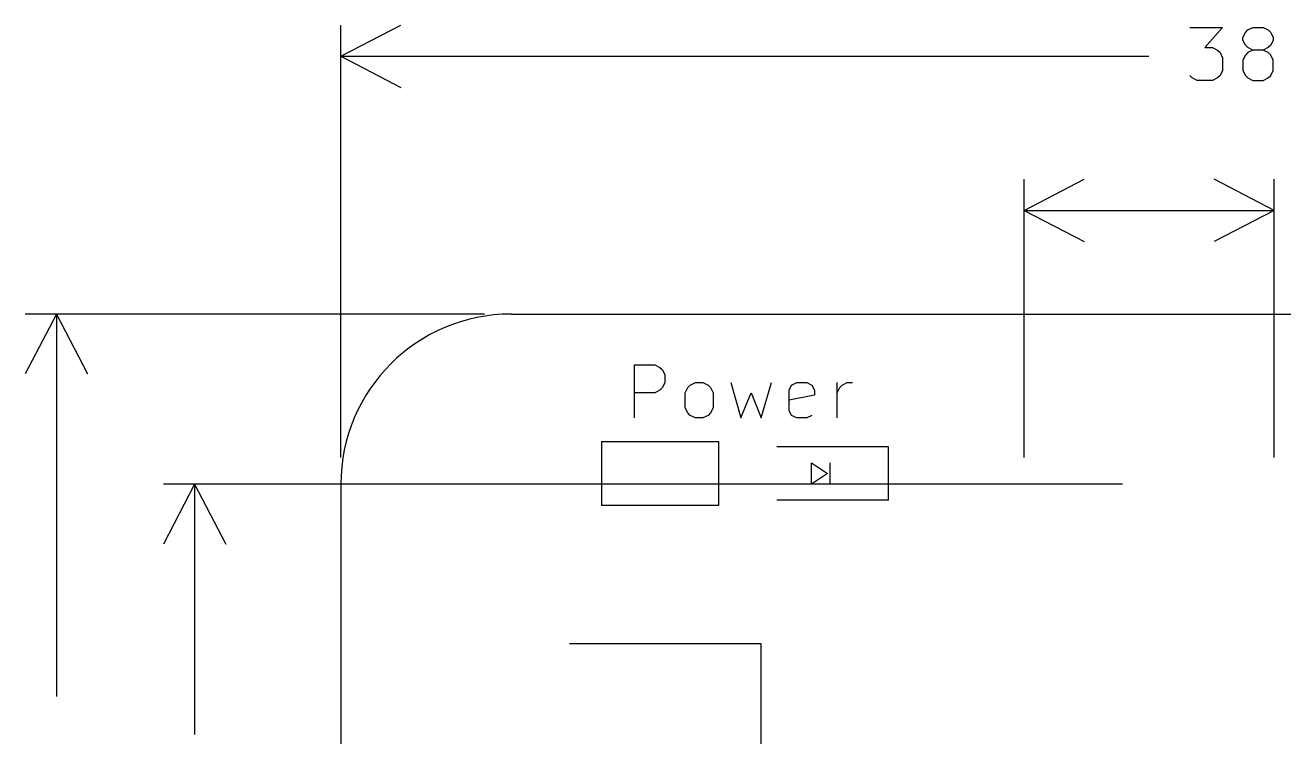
# Model space of a CAD drawing. Extents: x 104.1 to 148.4, y -92 to -61.6.
# Drawn here: x 104.06 to 127.73, y -74.95 to -61.56 of the extents above; entities that cross this region are included whole.
import ezdxf

# ---------------------------------------------------------------- set-up
doc = ezdxf.new("R2010")
doc.units = 0
doc.layers.add('BLACK', color=7, linetype='CONTINUOUS')

msp = doc.modelspace()

# ---------------------------------------------------------------- linework, layer by layer
at = {"layer": 'BLACK', "linetype": 'CONTINUOUS'}
for p, q in [((110, -62.15), (111.126504, -61.563579)), ((110, -69.7), (110, -61.56358)), ((125.961905, -61.604819), (126.580952, -61.604819)), ((126.580952, -61.604819), (126.247619, -61.985771)), ((126.961905, -61.795295), (127.009524, -61.700057)), ((127.009524, -61.700057), (127.057143, -61.652438)), ((127.057143, -61.652438), (127.152381, -61.604819)), ((127.152381, -61.604819), (127.342857, -61.604819)), ((127.342857, -61.604819), (127.438095, -61.652438)), ((127.438095, -61.652438), (127.485714, -61.700057)), ((127.485714, -61.700057), (127.533333, -61.795295)), ((126.247619, -61.985771), (126.390476, -61.985771)), ((126.390476, -61.985771), (126.485714, -62.03339)), ((126.961905, -61.842914), (126.961905, -61.795295)), ((127.009524, -61.938152), (126.961905, -61.842914)), ((127.057143, -61.985771), (127.009524, -61.938152)), ((127.152381, -62.03339), (127.057143, -61.985771)), ((127.438095, -61.985771), (127.342857, -62.03339)), ((127.485714, -61.938152), (127.438095, -61.985771)), ((127.533333, -61.842914), (127.485714, -61.938152)), ((127.533333, -61.795295), (127.533333, -61.842914)), ((110, -62.15), (125.194048, -62.15)), ((110, -62.15), (111.126504, -62.736421)), ((126.485714, -62.03339), (126.533333, -62.081009)), ((126.533333, -62.081009), (126.580952, -62.176247)), ((126.580952, -62.176247), (126.580952, -62.414342)), ((127.009524, -62.128628), (126.961905, -62.223866)), ((126.961905, -62.223866), (126.961905, -62.414342)), ((127.057143, -62.081009), (127.009524, -62.128628)), ((127.152381, -62.03339), (127.057143, -62.081009)), ((127.342857, -62.03339), (127.152381, -62.03339)), ((127.438095, -62.081009), (127.342857, -62.03339)), ((127.485714, -62.128628), (127.438095, -62.081009)), ((127.533333, -62.223866), (127.485714, -62.128628)), ((127.533333, -62.414342), (127.533333, -62.223866)), ((126.580952, -62.414342), (126.533333, -62.50958)), ((126.961905, -62.414342), (127.009524, -62.50958)), ((127.485714, -62.50958), (127.533333, -62.414342)), ((126.009524, -62.5572), (125.961905, -62.50958)), ((126.104762, -62.604819), (126.009524, -62.5572)), ((126.390476, -62.604819), (126.104762, -62.604819)), ((126.485714, -62.5572), (126.390476, -62.604819)), ((126.533333, -62.50958), (126.485714, -62.5572)), ((127.009524, -62.50958), (127.057143, -62.5572)), ((127.057143, -62.5572), (127.152381, -62.604819)), ((127.152381, -62.604819), (127.342857, -62.604819)), ((127.342857, -62.604819), (127.438095, -62.5572)), ((127.438095, -62.5572), (127.485714, -62.50958)), ((122.85, -65.05), (123.976504, -64.463579)), ((122.85, -69.7), (122.85, -64.46358)), ((127.55, -65.05), (126.423496, -64.463579)), ((127.55, -69.7), (127.55, -64.46358)), ((122.85, -65.05), (127.55, -65.05)), ((122.85, -65.05), (127.55, -65.05)), ((122.85, -65.05), (123.976504, -65.636421)), ((127.55, -65.05), (126.423496, -65.636421)), ((104.65, -67), (104.063579, -68.126504)), ((112.7, -67), (104.06358, -67)), ((104.65, -67), (104.65, -74.194048)), ((104.65, -67), (105.236421, -68.126504)), ((113.2, -67), (145.2, -67)), ((115.523809, -68.954819), (115.523809, -67.954819)), ((115.523809, -67.954819), (115.904761, -67.954819)), ((115.523809, -68.954819), (115.523809, -67.954819)), ((115.523809, -67.954819), (115.904761, -67.954819)), ((115.904761, -67.954819), (115.999999, -68.002438)), ((115.904761, -67.954819), (115.999999, -68.002438)), ((115.999999, -68.002438), (116.047618, -68.050057)), ((115.999999, -68.002438), (116.047618, -68.050057)), ((116.047618, -68.050057), (116.095237, -68.145295)), ((116.047618, -68.050057), (116.095237, -68.145295)), ((116.095237, -68.145295), (116.095237, -68.288152)), ((116.095237, -68.145295), (116.095237, -68.288152)), ((116.047618, -68.38339), (115.999999, -68.431009)), ((116.047618, -68.38339), (115.999999, -68.431009)), ((116.095237, -68.288152), (116.047618, -68.38339)), ((116.095237, -68.288152), (116.047618, -68.38339)), ((116.47619, -68.478628), (116.523809, -68.38339)), ((116.47619, -68.478628), (116.523809, -68.38339)), ((116.523809, -68.38339), (116.571428, -68.335771)), ((116.523809, -68.38339), (116.571428, -68.335771)), ((116.571428, -68.335771), (116.666666, -68.288152)), ((116.571428, -68.335771), (116.666666, -68.288152)), ((116.666666, -68.288152), (116.809523, -68.288152)), ((116.666666, -68.288152), (116.809523, -68.288152)), ((116.809523, -68.288152), (116.904761, -68.335771)), ((116.809523, -68.288152), (116.904761, -68.335771)), ((116.904761, -68.335771), (116.95238, -68.38339)), ((116.904761, -68.335771), (116.95238, -68.38339)), ((116.95238, -68.38339), (116.999999, -68.478628)), ((116.95238, -68.38339), (116.999999, -68.478628)), ((117.333333, -68.288152), (117.523809, -68.954819)), ((117.333333, -68.288152), (117.523809, -68.954819)), ((117.904761, -68.954819), (118.095237, -68.288152)), ((117.904761, -68.954819), (118.095237, -68.288152)), ((118.428571, -68.431009), (118.47619, -68.335771)), ((118.428571, -68.431009), (118.47619, -68.335771)), ((118.47619, -68.335771), (118.571428, -68.288152)), ((118.47619, -68.335771), (118.571428, -68.288152)), ((118.571428, -68.288152), (118.761904, -68.288152)), ((118.571428, -68.288152), (118.761904, -68.288152)), ((118.761904, -68.288152), (118.857142, -68.335771)), ((118.761904, -68.288152), (118.857142, -68.335771)), ((118.857142, -68.335771), (118.904761, -68.431009)), ((118.857142, -68.335771), (118.904761, -68.431009)), ((119.333333, -68.954819), (119.333333, -68.288152)), ((119.333333, -68.954819), (119.333333, -68.288152)), ((119.333333, -68.478628), (119.380952, -68.38339)), ((119.333333, -68.478628), (119.380952, -68.38339)), ((119.380952, -68.38339), (119.428571, -68.335771)), ((119.380952, -68.38339), (119.428571, -68.335771)), ((119.428571, -68.335771), (119.523809, -68.288152)), ((119.428571, -68.335771), (119.523809, -68.288152)), ((119.523809, -68.288152), (119.619047, -68.288152)), ((119.523809, -68.288152), (119.619047, -68.288152)), ((115.904761, -68.478628), (115.523809, -68.478628)), ((115.904761, -68.478628), (115.523809, -68.478628)), ((115.999999, -68.431009), (115.904761, -68.478628)), ((115.999999, -68.431009), (115.904761, -68.478628)), ((116.47619, -68.764342), (116.47619, -68.478628)), ((116.47619, -68.764342), (116.47619, -68.478628)), ((116.999999, -68.478628), (116.999999, -68.764342)), ((116.999999, -68.478628), (116.999999, -68.764342)), ((117.523809, -68.954819), (117.714285, -68.478628)), ((117.523809, -68.954819), (117.714285, -68.478628)), ((117.714285, -68.478628), (117.904761, -68.954819)), ((117.714285, -68.478628), (117.904761, -68.954819)), ((118.428571, -68.811961), (118.428571, -68.431009)), ((118.428571, -68.811961), (118.428571, -68.431009)), ((118.904761, -68.526247), (118.428571, -68.621485)), ((118.904761, -68.526247), (118.428571, -68.621485)), ((118.904761, -68.431009), (118.904761, -68.526247)), ((118.904761, -68.431009), (118.904761, -68.526247)), ((116.523809, -68.85958), (116.47619, -68.764342)), ((116.523809, -68.85958), (116.47619, -68.764342)), ((116.571428, -68.9072), (116.523809, -68.85958)), ((116.571428, -68.9072), (116.523809, -68.85958)), ((116.95238, -68.85958), (116.904761, -68.9072)), ((116.95238, -68.85958), (116.904761, -68.9072)), ((116.999999, -68.764342), (116.95238, -68.85958)), ((116.999999, -68.764342), (116.95238, -68.85958)), ((118.47619, -68.9072), (118.428571, -68.811961)), ((118.47619, -68.9072), (118.428571, -68.811961)), ((116.666666, -68.954819), (116.571428, -68.9072)), ((116.666666, -68.954819), (116.571428, -68.9072)), ((116.809523, -68.954819), (116.666666, -68.954819)), ((116.809523, -68.954819), (116.666666, -68.954819)), ((116.904761, -68.9072), (116.809523, -68.954819)), ((116.904761, -68.9072), (116.809523, -68.954819)), ((118.571428, -68.954819), (118.47619, -68.9072)), ((118.571428, -68.954819), (118.47619, -68.9072)), ((118.761904, -68.954819), (118.571428, -68.954819)), ((118.761904, -68.954819), (118.571428, -68.954819)), ((118.857142, -68.9072), (118.761904, -68.954819)), ((118.857142, -68.9072), (118.761904, -68.954819)), ((114.9, -69.4), (114.9, -70.6)), ((114.9, -69.4), (117.1, -69.4)), ((117.1, -69.4), (117.1, -70.6)), ((120.3, -69.5), (118.2, -69.5)), ((120.3, -70.5), (120.3, -69.5)), ((118.85, -69.8), (119.15, -70)), ((118.85, -70.2), (118.85, -69.8)), ((119.2, -70.2), (119.2, -69.8)), ((119.15, -70), (118.85, -70.2)), ((107.25, -70.2), (106.663579, -71.326504)), ((124.7, -70.2), (106.66358, -70.2)), ((107.25, -70.2), (107.25, -74.908333)), ((107.25, -70.2), (107.836421, -71.326504)), ((110, -70.2), (110, -86.2)), ((120.3, -70.5), (118.2, -70.5)), ((117.1, -70.6), (114.9, -70.6)), ((114.3, -73.2), (117.9, -73.2)), ((117.9, -73.2), (117.9, -75.4))]:
    msp.add_line(p, q, dxfattribs=at)
at = {"layer": 'BLACK'}
msp.add_arc((113.2, -70.2), 3.2, 90, 180, dxfattribs=at)

doc.saveas('drawing.dxf')
